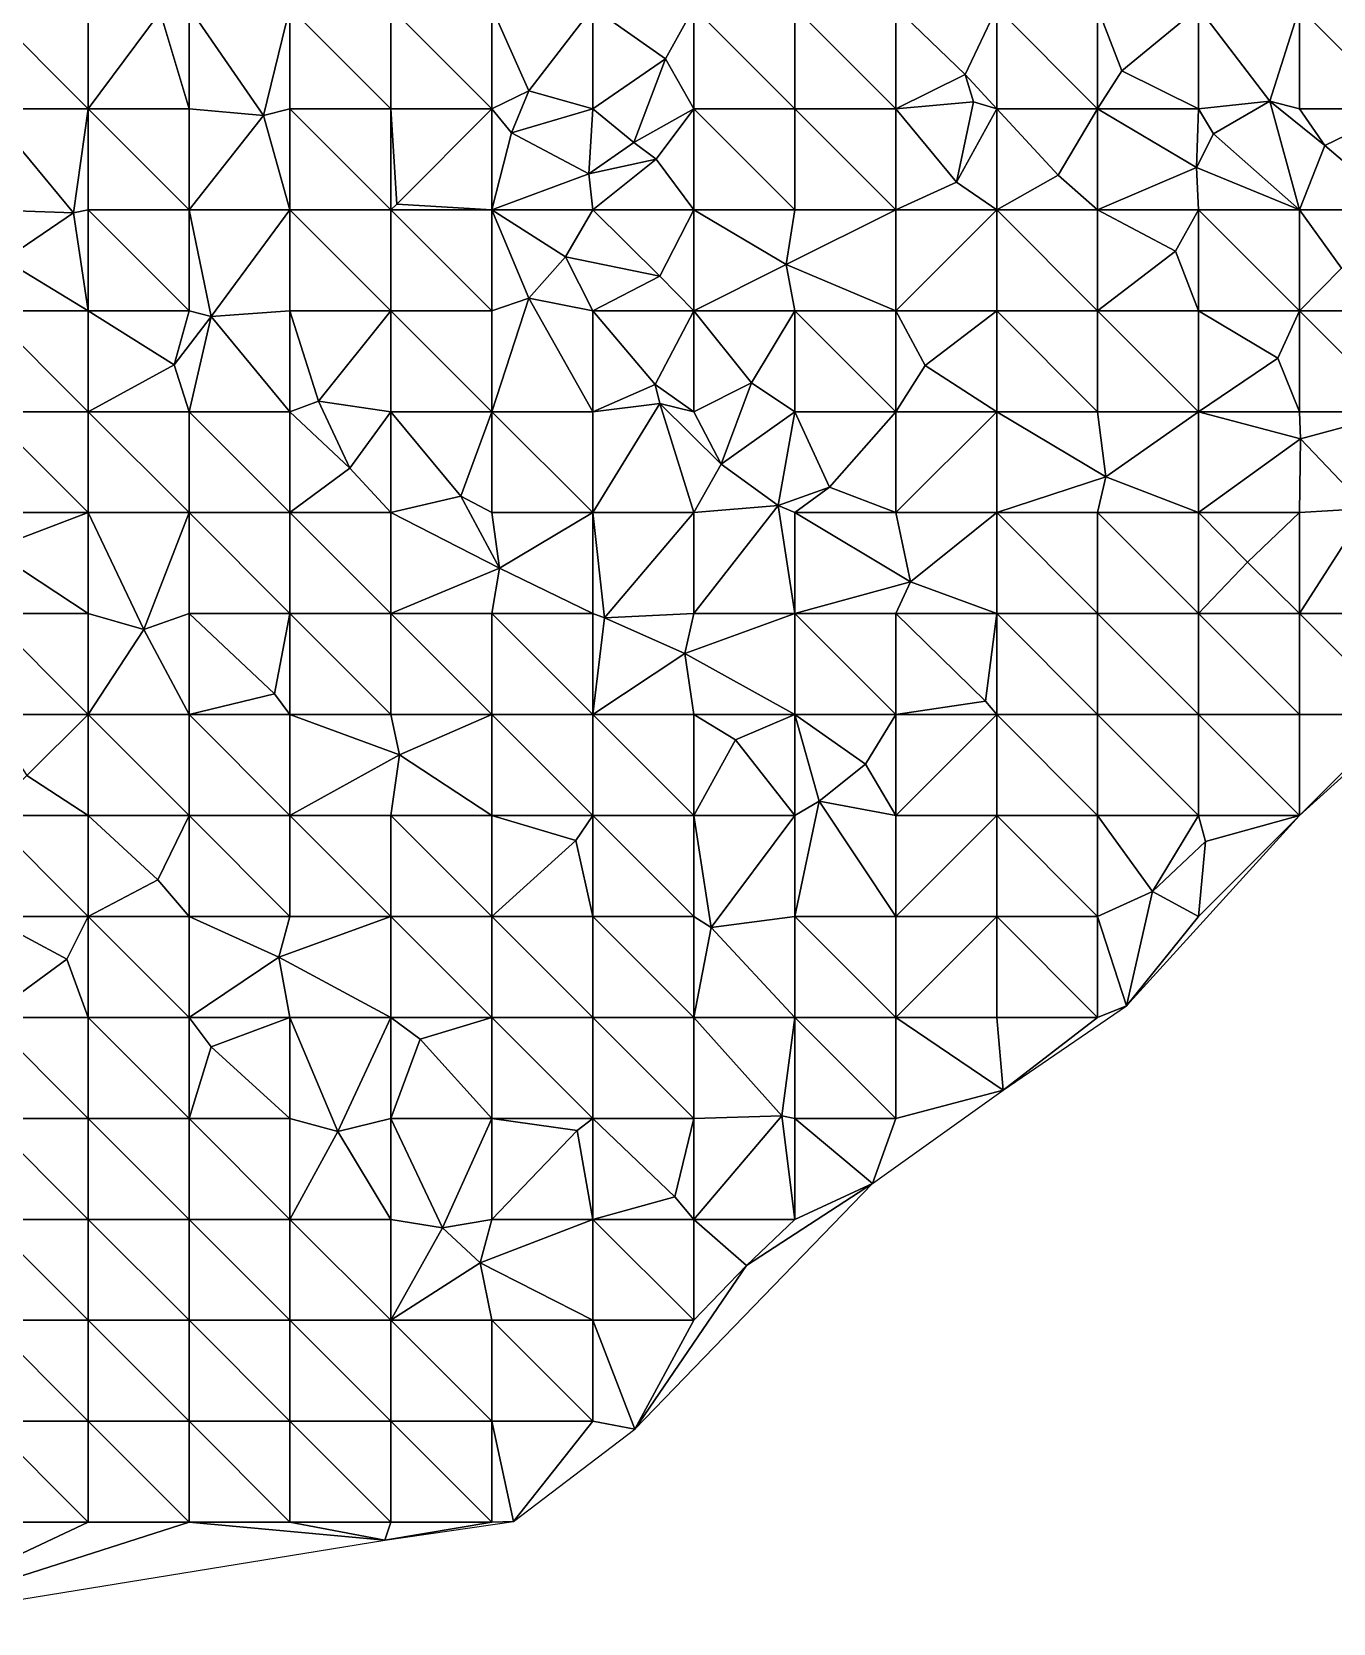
# Model space of a CAD drawing. Header units: metres. Extents: x 437165 to 437677, y 9614568 to 9615020.
# Drawn here: x 437339.7 to 437468.6, y 9614568 to 9614725.6 of the extents above; entities that cross this region are included whole.
import ezdxf

# ---------------------------------------------------------------- set-up
doc = ezdxf.new("R2010")
doc.units = ezdxf.units.M
doc.layers.add('Superfície', color=151, linetype='Continuous')

msp = doc.modelspace()

# ---------------------------------------------------------------- linework, layer by layer
at = {"layer": 'Superfície', "color": 70, "linetype": 'Continuous', "lineweight": -3}
for points in [[(437335.315, 9614718.014, 120.013), (437345.315, 9614718.014, 120.829), (437335.315, 9614728.014, 119.509)], [(437345.315, 9614718.014, 120.829), (437345.315, 9614728.014, 120.276), (437335.315, 9614728.014, 119.509)], [(437345.315, 9614718.014, 120.829), (437352.444, 9614727.604, 120.882), (437345.315, 9614728.014, 120.276)], [(437345.315, 9614718.014, 120.829), (437355.315, 9614718.014, 121.668), (437352.444, 9614727.604, 120.882)], [(437355.315, 9614718.014, 121.668), (437362.688, 9614717.368, 122.335), (437355.315, 9614728.014, 121.166)], [(437405.315, 9614718.014, 129.842), (437405.315, 9614728.014, 129.157), (437402.517, 9614722.98, 129.3)], [(437405.315, 9614718.014, 129.842), (437415.315, 9614718.014, 130.48), (437405.315, 9614728.014, 129.157)], [(437415.315, 9614718.014, 130.48), (437415.315, 9614728.014, 130.022), (437405.315, 9614728.014, 129.157)], [(437415.315, 9614718.014, 130.48), (437425.315, 9614718.014, 131.095), (437415.315, 9614728.014, 130.022)], [(437425.315, 9614718.014, 131.095), (437425.315, 9614728.014, 130.634), (437415.315, 9614728.014, 130.022)], [(437425.315, 9614718.014, 131.095), (437432.192, 9614721.4, 131.332), (437425.315, 9614728.014, 130.634)], [(437435.315, 9614728.014, 131.642), (437425.315, 9614728.014, 130.634), (437432.192, 9614721.4, 131.332)], [(437425.315, 9614718.014, 131.095), (437433.033, 9614718.718, 131.59), (437432.192, 9614721.4, 131.332)], [(437335.315, 9614708.014, 120.681), (437343.877, 9614707.714, 121.27), (437335.315, 9614718.014, 120.013)], [(437335.315, 9614718.014, 120.013), (437343.877, 9614707.714, 121.27), (437345.315, 9614718.014, 120.829)], [(437345.315, 9614708.014, 121.375), (437345.315, 9614718.014, 120.829), (437343.877, 9614707.714, 121.27)], [(437345.315, 9614708.014, 121.375), (437355.315, 9614708.014, 122.224), (437345.315, 9614718.014, 120.829)], [(437355.315, 9614708.014, 122.224), (437355.315, 9614718.014, 121.668), (437345.315, 9614718.014, 120.829)], [(437355.315, 9614708.014, 122.224), (437362.688, 9614717.368, 122.335), (437355.315, 9614718.014, 121.668)], [(437365.315, 9614708.014, 123.116), (437375.315, 9614708.014, 124.044), (437365.315, 9614718.014, 122.601)], [(437375.315, 9614708.014, 124.044), (437375.888, 9614708.561, 124.063), (437375.315, 9614718.014, 123.796)], [(437385.315, 9614708.014, 125.392), (437387.242, 9614715.641, 125.404), (437385.315, 9614718.014, 125.231)], [(437405.315, 9614708.014, 130.291), (437405.315, 9614718.014, 129.842), (437401.594, 9614713.044, 129.867)], [(437405.315, 9614708.014, 130.291), (437415.315, 9614708.014, 130.98), (437405.315, 9614718.014, 129.842)], [(437415.315, 9614708.014, 130.98), (437415.315, 9614718.014, 130.48), (437405.315, 9614718.014, 129.842)], [(437415.315, 9614708.014, 130.98), (437425.315, 9614708.014, 131.563), (437415.315, 9614718.014, 130.48)], [(437425.315, 9614708.014, 131.563), (437425.315, 9614718.014, 131.095), (437415.315, 9614718.014, 130.48)], [(437425.315, 9614718.014, 131.095), (437431.331, 9614710.754, 131.743), (437433.033, 9614718.718, 131.59)], [(437425.315, 9614708.014, 131.563), (437431.331, 9614710.754, 131.743), (437425.315, 9614718.014, 131.095)], [(437465.315, 9614708.014, 140.111), (437467.806, 9614714.368, 139.666), (437462.364, 9614718.786, 139.793)], [(437465.315, 9614718.014, 139.477), (437467.806, 9614714.368, 139.666), (437475.315, 9614718.014, 139.335)], [(437355.315, 9614708.014, 122.224), (437365.315, 9614708.014, 123.116), (437362.688, 9614717.368, 122.335)], [(437335.315, 9614708.014, 120.681), (437337.055, 9614703.046, 121.132), (437343.877, 9614707.714, 121.27)], [(437345.315, 9614698.014, 122.033), (437345.315, 9614708.014, 121.375), (437343.877, 9614707.714, 121.27)], [(437345.315, 9614698.014, 122.033), (437355.315, 9614698.014, 122.788), (437345.315, 9614708.014, 121.375)], [(437355.315, 9614698.014, 122.788), (437355.315, 9614708.014, 122.224), (437345.315, 9614708.014, 121.375)], [(437355.315, 9614698.014, 122.788), (437357.516, 9614697.455, 122.991), (437355.315, 9614708.014, 122.224)], [(437355.315, 9614708.014, 122.224), (437357.516, 9614697.455, 122.991), (437365.315, 9614708.014, 123.116)], [(437375.315, 9614698.014, 124.673), (437385.315, 9614698.014, 125.569), (437375.315, 9614708.014, 124.044)], [(437385.315, 9614698.014, 125.569), (437388.985, 9614699.246, 125.831), (437385.315, 9614708.014, 125.392)], [(437405.315, 9614698.014, 130.186), (437405.315, 9614708.014, 130.291), (437401.94, 9614701.425, 130.139)], [(437405.315, 9614698.014, 130.186), (437414.459, 9614702.606, 131.215), (437405.315, 9614708.014, 130.291)], [(437405.315, 9614708.014, 130.291), (437414.459, 9614702.606, 131.215), (437415.315, 9614708.014, 130.98)], [(437425.315, 9614698.014, 132.141), (437425.315, 9614708.014, 131.563), (437414.459, 9614702.606, 131.215)], [(437415.315, 9614708.014, 130.98), (437414.459, 9614702.606, 131.215), (437425.315, 9614708.014, 131.563)], [(437345.315, 9614698.014, 122.033), (437343.877, 9614707.714, 121.27), (437337.055, 9614703.046, 121.132)], [(437335.315, 9614698.014, 121.295), (437345.315, 9614698.014, 122.033), (437337.055, 9614703.046, 121.132)], [(437415.315, 9614698.014, 131.445), (437425.315, 9614698.014, 132.141), (437414.459, 9614702.606, 131.215)], [(437385.315, 9614688.014, 126.169), (437388.985, 9614699.246, 125.831), (437385.315, 9614698.014, 125.569)], [(437335.315, 9614688.014, 121.833), (437345.315, 9614688.014, 122.589), (437335.315, 9614698.014, 121.295)], [(437345.315, 9614688.014, 122.589), (437345.315, 9614698.014, 122.033), (437335.315, 9614698.014, 121.295)], [(437345.315, 9614688.014, 122.589), (437353.838, 9614692.654, 123.027), (437345.315, 9614698.014, 122.033)], [(437345.315, 9614698.014, 122.033), (437353.838, 9614692.654, 123.027), (437355.315, 9614698.014, 122.788)], [(437355.315, 9614698.014, 122.788), (437353.838, 9614692.654, 123.027), (437357.516, 9614697.455, 122.991)], [(437355.315, 9614688.014, 123.428), (437357.516, 9614697.455, 122.991), (437353.838, 9614692.654, 123.027)], [(437375.315, 9614688.014, 125.252), (437375.315, 9614698.014, 124.673), (437368.124, 9614689.051, 124.609)], [(437375.315, 9614688.014, 125.252), (437385.315, 9614688.014, 126.169), (437375.315, 9614698.014, 124.673)], [(437385.315, 9614688.014, 126.169), (437385.315, 9614698.014, 125.569), (437375.315, 9614698.014, 124.673)], [(437395.315, 9614688.014, 127.211), (437401.503, 9614690.716, 127.862), (437395.315, 9614698.014, 127.287)], [(437415.315, 9614688.014, 131.839), (437415.315, 9614698.014, 131.445), (437411.02, 9614690.859, 131.364)], [(437415.315, 9614688.014, 131.839), (437425.315, 9614688.014, 132.822), (437415.315, 9614698.014, 131.445)], [(437425.315, 9614688.014, 132.822), (437425.315, 9614698.014, 132.141), (437415.315, 9614698.014, 131.445)], [(437425.315, 9614688.014, 132.822), (437428.242, 9614692.59, 132.652), (437425.315, 9614698.014, 132.141)], [(437345.315, 9614688.014, 122.589), (437355.315, 9614688.014, 123.428), (437353.838, 9614692.654, 123.027)], [(437395.315, 9614688.014, 127.211), (437401.942, 9614688.816, 127.885), (437401.503, 9614690.716, 127.862)], [(437365.315, 9614688.014, 124.36), (437371.258, 9614682.433, 125.125), (437368.124, 9614689.051, 124.609)], [(437375.315, 9614688.014, 125.252), (437368.124, 9614689.051, 124.609), (437371.258, 9614682.433, 125.125)], [(437335.315, 9614678.014, 122.334), (437345.315, 9614678.014, 123.125), (437335.315, 9614688.014, 121.833)], [(437345.315, 9614678.014, 123.125), (437345.315, 9614688.014, 122.589), (437335.315, 9614688.014, 121.833)], [(437345.315, 9614678.014, 123.125), (437355.315, 9614678.014, 123.972), (437345.315, 9614688.014, 122.589)], [(437355.315, 9614678.014, 123.972), (437355.315, 9614688.014, 123.428), (437345.315, 9614688.014, 122.589)], [(437355.315, 9614678.014, 123.972), (437365.315, 9614678.014, 124.842), (437355.315, 9614688.014, 123.428)], [(437365.315, 9614678.014, 124.842), (437365.315, 9614688.014, 124.36), (437355.315, 9614688.014, 123.428)], [(437365.315, 9614678.014, 124.842), (437371.258, 9614682.433, 125.125), (437365.315, 9614688.014, 124.36)], [(437375.315, 9614678.014, 125.717), (437375.315, 9614688.014, 125.252), (437371.258, 9614682.433, 125.125)], [(437375.315, 9614678.014, 125.717), (437382.231, 9614679.655, 126.318), (437375.315, 9614688.014, 125.252)], [(437375.315, 9614688.014, 125.252), (437382.231, 9614679.655, 126.318), (437385.315, 9614688.014, 126.169)], [(437385.315, 9614678.014, 126.636), (437385.315, 9614688.014, 126.169), (437382.231, 9614679.655, 126.318)], [(437385.315, 9614678.014, 126.636), (437395.315, 9614678.014, 127.492), (437385.315, 9614688.014, 126.169)], [(437395.315, 9614678.014, 127.492), (437395.315, 9614688.014, 127.211), (437385.315, 9614688.014, 126.169)], [(437395.315, 9614678.014, 127.492), (437401.942, 9614688.816, 127.885), (437395.315, 9614688.014, 127.211)], [(437365.315, 9614678.014, 124.842), (437375.315, 9614678.014, 125.717), (437371.258, 9614682.433, 125.125)], [(437375.315, 9614678.014, 125.717), (437386.06, 9614672.516, 126.858), (437382.231, 9614679.655, 126.318)], [(437385.315, 9614678.014, 126.636), (437382.231, 9614679.655, 126.318), (437386.06, 9614672.516, 126.858)], [(437335.315, 9614678.014, 122.334), (437335.676, 9614674.366, 122.533), (437345.315, 9614678.014, 123.125)], [(437345.315, 9614668.014, 123.623), (437345.315, 9614678.014, 123.125), (437335.676, 9614674.366, 122.533)], [(437345.315, 9614668.014, 123.623), (437350.856, 9614666.453, 124.205), (437345.315, 9614678.014, 123.125)], [(437345.315, 9614678.014, 123.125), (437350.856, 9614666.453, 124.205), (437355.315, 9614678.014, 123.972)], [(437355.315, 9614668.014, 124.499), (437355.315, 9614678.014, 123.972), (437350.856, 9614666.453, 124.205)], [(437355.315, 9614668.014, 124.499), (437365.315, 9614668.014, 125.348), (437355.315, 9614678.014, 123.972)], [(437365.315, 9614668.014, 125.348), (437365.315, 9614678.014, 124.842), (437355.315, 9614678.014, 123.972)], [(437365.315, 9614668.014, 125.348), (437375.315, 9614668.014, 126.198), (437365.315, 9614678.014, 124.842)], [(437375.315, 9614668.014, 126.198), (437375.315, 9614678.014, 125.717), (437365.315, 9614678.014, 124.842)], [(437375.315, 9614668.014, 126.198), (437386.06, 9614672.516, 126.858), (437375.315, 9614678.014, 125.717)], [(437385.315, 9614678.014, 126.636), (437386.06, 9614672.516, 126.858), (437395.315, 9614678.014, 127.492)], [(437395.315, 9614668.014, 127.385), (437395.315, 9614678.014, 127.492), (437386.06, 9614672.516, 126.858)], [(437395.315, 9614668.014, 127.385), (437396.475, 9614667.601, 127.439), (437395.315, 9614678.014, 127.492)], [(437335.315, 9614668.014, 122.708), (437345.315, 9614668.014, 123.623), (437335.676, 9614674.366, 122.533)], [(437375.315, 9614668.014, 126.198), (437385.315, 9614668.014, 126.947), (437386.06, 9614672.516, 126.858)], [(437385.315, 9614668.014, 126.947), (437395.315, 9614668.014, 127.385), (437386.06, 9614672.516, 126.858)], [(437335.315, 9614658.014, 122.989), (437345.315, 9614658.014, 123.901), (437335.315, 9614668.014, 122.708)], [(437345.315, 9614658.014, 123.901), (437345.315, 9614668.014, 123.623), (437335.315, 9614668.014, 122.708)], [(437345.315, 9614658.014, 123.901), (437350.856, 9614666.453, 124.205), (437345.315, 9614668.014, 123.623)], [(437355.315, 9614658.014, 124.872), (437355.315, 9614668.014, 124.499), (437350.856, 9614666.453, 124.205)], [(437355.315, 9614658.014, 124.872), (437363.795, 9614660.068, 125.62), (437355.315, 9614668.014, 124.499)], [(437355.315, 9614668.014, 124.499), (437363.795, 9614660.068, 125.62), (437365.315, 9614668.014, 125.348)], [(437365.315, 9614658.014, 125.831), (437365.315, 9614668.014, 125.348), (437363.795, 9614660.068, 125.62)], [(437365.315, 9614658.014, 125.831), (437375.315, 9614658.014, 126.699), (437365.315, 9614668.014, 125.348)], [(437375.315, 9614658.014, 126.699), (437375.315, 9614668.014, 126.198), (437365.315, 9614668.014, 125.348)], [(437375.315, 9614658.014, 126.699), (437385.315, 9614658.014, 127.442), (437375.315, 9614668.014, 126.198)], [(437385.315, 9614658.014, 127.442), (437385.315, 9614668.014, 126.947), (437375.315, 9614668.014, 126.198)], [(437385.315, 9614658.014, 127.442), (437395.315, 9614658.014, 128.145), (437385.315, 9614668.014, 126.947)], [(437395.315, 9614658.014, 128.145), (437395.315, 9614668.014, 127.385), (437385.315, 9614668.014, 126.947)], [(437395.315, 9614658.014, 128.145), (437396.475, 9614667.601, 127.439), (437395.315, 9614668.014, 127.385)], [(437395.315, 9614658.014, 128.145), (437404.413, 9614664.058, 128.168), (437396.475, 9614667.601, 127.439)], [(437345.315, 9614658.014, 123.901), (437355.315, 9614658.014, 124.872), (437350.856, 9614666.453, 124.205)], [(437355.315, 9614658.014, 124.872), (437365.315, 9614658.014, 125.831), (437363.795, 9614660.068, 125.62)], [(437335.315, 9614658.014, 122.989), (437339.267, 9614651.99, 123.471), (437345.315, 9614658.014, 123.901)], [(437345.315, 9614648.014, 124.195), (437345.315, 9614658.014, 123.901), (437339.267, 9614651.99, 123.471)], [(437345.315, 9614648.014, 124.195), (437355.315, 9614648.014, 125.19), (437345.315, 9614658.014, 123.901)], [(437355.315, 9614648.014, 125.19), (437355.315, 9614658.014, 124.872), (437345.315, 9614658.014, 123.901)], [(437355.315, 9614648.014, 125.19), (437365.315, 9614648.014, 126.204), (437355.315, 9614658.014, 124.872)], [(437365.315, 9614648.014, 126.204), (437365.315, 9614658.014, 125.831), (437355.315, 9614658.014, 124.872)], [(437365.315, 9614648.014, 126.204), (437376.173, 9614654.014, 126.98), (437365.315, 9614658.014, 125.831)], [(437365.315, 9614658.014, 125.831), (437376.173, 9614654.014, 126.98), (437375.315, 9614658.014, 126.699)], [(437375.315, 9614658.014, 126.699), (437376.173, 9614654.014, 126.98), (437385.315, 9614658.014, 127.442)], [(437385.315, 9614648.014, 128.103), (437385.315, 9614658.014, 127.442), (437376.173, 9614654.014, 126.98)], [(437385.315, 9614648.014, 128.103), (437395.315, 9614648.014, 128.972), (437385.315, 9614658.014, 127.442)], [(437395.315, 9614648.014, 128.972), (437395.315, 9614658.014, 128.145), (437385.315, 9614658.014, 127.442)], [(437375.315, 9614648.014, 127.21), (437385.315, 9614648.014, 128.103), (437376.173, 9614654.014, 126.98)], [(437335.315, 9614648.014, 123.214), (437345.315, 9614648.014, 124.195), (437339.267, 9614651.99, 123.471)], [(437335.315, 9614638.014, 123.495), (437345.315, 9614638.014, 124.505), (437335.315, 9614648.014, 123.214)], [(437345.315, 9614638.014, 124.505), (437345.315, 9614648.014, 124.195), (437335.315, 9614648.014, 123.214)], [(437345.315, 9614638.014, 124.505), (437352.213, 9614641.638, 125.074), (437345.315, 9614648.014, 124.195)], [(437345.315, 9614648.014, 124.195), (437352.213, 9614641.638, 125.074), (437355.315, 9614648.014, 125.19)], [(437385.315, 9614648.014, 128.103), (437393.622, 9614645.534, 128.929), (437395.315, 9614648.014, 128.972)], [(437335.315, 9614638.014, 123.495), (437343.224, 9614633.773, 124.431), (437345.315, 9614638.014, 124.505)], [(437345.315, 9614628.014, 124.725), (437345.315, 9614638.014, 124.505), (437343.224, 9614633.773, 124.431)], [(437395.315, 9614608.014, 136.56), (437395.315, 9614618.014, 136.128), (437393.748, 9614616.826, 136.263)], [(437405.315, 9614608.014, 138.738), (437405.315, 9614618.014, 137.667), (437403.451, 9614610.249, 138.542)]]:
    msp.add_3dface(points, dxfattribs=at)
at = {"layer": 'Superfície', "color": 90, "linetype": 'Continuous', "lineweight": -3}
for points in [[(437355.315, 9614718.014, 121.668), (437355.315, 9614728.014, 121.166), (437352.444, 9614727.604, 120.882)], [(437355.315, 9614728.014, 121.166), (437362.688, 9614717.368, 122.335), (437365.315, 9614728.014, 122.254)], [(437365.315, 9614718.014, 122.601), (437365.315, 9614728.014, 122.254), (437362.688, 9614717.368, 122.335)], [(437365.315, 9614718.014, 122.601), (437375.315, 9614718.014, 123.796), (437365.315, 9614728.014, 122.254)], [(437375.315, 9614718.014, 123.796), (437375.315, 9614728.014, 123.413), (437365.315, 9614728.014, 122.254)], [(437375.315, 9614718.014, 123.796), (437385.315, 9614718.014, 125.231), (437375.315, 9614728.014, 123.413)], [(437385.315, 9614718.014, 125.231), (437385.315, 9614728.014, 124.862), (437375.315, 9614728.014, 123.413)], [(437435.315, 9614718.014, 132.102), (437435.315, 9614728.014, 131.642), (437432.192, 9614721.4, 131.332)], [(437445.315, 9614718.014, 134.291), (437447.697, 9614721.778, 134.518), (437445.315, 9614728.014, 133.739)], [(437445.315, 9614728.014, 133.739), (437447.697, 9614721.778, 134.518), (437455.315, 9614728.014, 134.947)], [(437385.315, 9614718.014, 125.231), (437387.242, 9614715.641, 125.404), (437388.984, 9614719.788, 126.02)], [(437365.315, 9614708.014, 123.116), (437365.315, 9614718.014, 122.601), (437362.688, 9614717.368, 122.335)], [(437375.315, 9614708.014, 124.044), (437375.315, 9614718.014, 123.796), (437365.315, 9614718.014, 122.601)], [(437375.315, 9614718.014, 123.796), (437375.888, 9614708.561, 124.063), (437385.315, 9614718.014, 125.231)], [(437385.315, 9614708.014, 125.392), (437385.315, 9614718.014, 125.231), (437375.888, 9614708.561, 124.063)], [(437435.315, 9614708.014, 132.751), (437441.403, 9614711.451, 133.625), (437435.315, 9614718.014, 132.102)], [(437475.315, 9614708.014, 141.243), (437475.315, 9614718.014, 139.335), (437467.806, 9614714.368, 139.666)], [(437465.315, 9614708.014, 140.111), (437456.802, 9614715.545, 138.368), (437455.108, 9614712.217, 138.433)], [(437465.315, 9614708.014, 140.111), (437475.315, 9614708.014, 141.243), (437467.806, 9614714.368, 139.666)], [(437395.315, 9614708.014, 128.343), (437401.594, 9614713.044, 129.867), (437394.931, 9614711.581, 128.877)], [(437395.315, 9614708.014, 128.343), (437405.315, 9614708.014, 130.291), (437401.594, 9614713.044, 129.867)], [(437365.315, 9614698.014, 123.731), (437365.315, 9614708.014, 123.116), (437357.516, 9614697.455, 122.991)], [(437365.315, 9614698.014, 123.731), (437375.315, 9614698.014, 124.673), (437365.315, 9614708.014, 123.116)], [(437375.315, 9614698.014, 124.673), (437375.315, 9614708.014, 124.044), (437365.315, 9614708.014, 123.116)], [(437375.315, 9614708.014, 124.044), (437385.315, 9614708.014, 125.392), (437375.888, 9614708.561, 124.063)], [(437385.315, 9614698.014, 125.569), (437385.315, 9614708.014, 125.392), (437375.315, 9614708.014, 124.044)], [(437385.315, 9614708.014, 125.392), (437388.985, 9614699.246, 125.831), (437392.612, 9614703.338, 126.596)], [(437395.315, 9614708.014, 128.343), (437401.94, 9614701.425, 130.139), (437405.315, 9614708.014, 130.291)], [(437425.315, 9614698.014, 132.141), (437435.315, 9614708.014, 132.751), (437425.315, 9614708.014, 131.563)], [(437435.315, 9614698.014, 133.653), (437435.315, 9614708.014, 132.751), (437425.315, 9614698.014, 132.141)], [(437405.315, 9614698.014, 130.186), (437415.315, 9614698.014, 131.445), (437414.459, 9614702.606, 131.215)], [(437385.315, 9614688.014, 126.169), (437395.315, 9614688.014, 127.211), (437388.985, 9614699.246, 125.831)], [(437355.315, 9614688.014, 123.428), (437365.315, 9614688.014, 124.36), (437357.516, 9614697.455, 122.991)], [(437365.315, 9614688.014, 124.36), (437365.315, 9614698.014, 123.731), (437357.516, 9614697.455, 122.991)], [(437365.315, 9614688.014, 124.36), (437368.124, 9614689.051, 124.609), (437365.315, 9614698.014, 123.731)], [(437365.315, 9614698.014, 123.731), (437368.124, 9614689.051, 124.609), (437375.315, 9614698.014, 124.673)], [(437405.315, 9614698.014, 130.186), (437411.02, 9614690.859, 131.364), (437415.315, 9614698.014, 131.445)], [(437435.315, 9614698.014, 133.653), (437425.315, 9614698.014, 132.141), (437428.242, 9614692.59, 132.652)], [(437395.315, 9614678.014, 127.492), (437405.315, 9614678.014, 128.846), (437401.942, 9614688.816, 127.885)], [(437405.315, 9614678.014, 128.846), (437408.019, 9614682.804, 129.144), (437401.942, 9614688.816, 127.885)], [(437415.315, 9614688.014, 131.839), (437418.749, 9614680.551, 132.832), (437425.315, 9614688.014, 132.822)], [(437425.315, 9614678.014, 133.761), (437425.315, 9614688.014, 132.822), (437418.749, 9614680.551, 132.832)], [(437425.315, 9614678.014, 133.761), (437435.315, 9614688.014, 134.56), (437425.315, 9614688.014, 132.822)], [(437435.315, 9614678.014, 135.53), (437435.315, 9614688.014, 134.56), (437425.315, 9614678.014, 133.761)], [(437395.315, 9614678.014, 127.492), (437396.475, 9614667.601, 127.439), (437405.315, 9614678.014, 128.846)], [(437405.315, 9614668.014, 128.686), (437405.315, 9614678.014, 128.846), (437396.475, 9614667.601, 127.439)], [(437435.315, 9614678.014, 135.53), (437425.315, 9614678.014, 133.761), (437426.785, 9614671.173, 134.407)], [(437405.315, 9614668.014, 128.686), (437396.475, 9614667.601, 127.439), (437404.413, 9614664.058, 128.168)], [(437395.315, 9614658.014, 128.145), (437405.315, 9614658.014, 129.232), (437404.413, 9614664.058, 128.168)], [(437395.315, 9614648.014, 128.972), (437405.315, 9614648.014, 130.717), (437395.315, 9614658.014, 128.145)], [(437405.315, 9614648.014, 130.717), (437405.315, 9614658.014, 129.232), (437395.315, 9614658.014, 128.145)], [(437415.315, 9614648.014, 132.605), (437417.731, 9614649.444, 132.831), (437415.315, 9614658.014, 131.698)], [(437365.315, 9614648.014, 126.204), (437375.315, 9614648.014, 127.21), (437376.173, 9614654.014, 126.98)], [(437355.315, 9614638.014, 125.565), (437355.315, 9614648.014, 125.19), (437352.213, 9614641.638, 125.074)], [(437355.315, 9614638.014, 125.565), (437365.315, 9614638.014, 126.672), (437355.315, 9614648.014, 125.19)], [(437365.315, 9614638.014, 126.672), (437365.315, 9614648.014, 126.204), (437355.315, 9614648.014, 125.19)], [(437365.315, 9614638.014, 126.672), (437375.315, 9614638.014, 127.831), (437365.315, 9614648.014, 126.204)], [(437375.315, 9614638.014, 127.831), (437375.315, 9614648.014, 127.21), (437365.315, 9614648.014, 126.204)], [(437375.315, 9614638.014, 127.831), (437385.315, 9614638.014, 129.054), (437375.315, 9614648.014, 127.21)], [(437385.315, 9614638.014, 129.054), (437385.315, 9614648.014, 128.103), (437375.315, 9614648.014, 127.21)], [(437385.315, 9614638.014, 129.054), (437393.622, 9614645.534, 128.929), (437385.315, 9614648.014, 128.103)], [(437455.315, 9614638.014, 146.227), (437448.184, 9614629.162, 144.612), (437465.315, 9614648.014, 148.438)], [(437455.315, 9614638.014, 146.227), (437465.315, 9614648.014, 148.438), (437456, 9614645.451, 146.474)], [(437455.315, 9614638.014, 146.227), (437456, 9614645.451, 146.474), (437450.762, 9614640.484, 145.431)], [(437345.315, 9614638.014, 124.505), (437355.315, 9614638.014, 125.565), (437352.213, 9614641.638, 125.074)], [(437455.315, 9614638.014, 146.227), (437450.762, 9614640.484, 145.431), (437448.184, 9614629.162, 144.612)], [(437335.315, 9614628.014, 123.544), (437343.224, 9614633.773, 124.431), (437335.315, 9614638.014, 123.495)], [(437345.315, 9614628.014, 124.725), (437355.315, 9614628.014, 125.923), (437345.315, 9614638.014, 124.505)], [(437355.315, 9614628.014, 125.923), (437355.315, 9614638.014, 125.565), (437345.315, 9614638.014, 124.505)], [(437355.315, 9614628.014, 125.923), (437364.2, 9614633.986, 126.732), (437355.315, 9614638.014, 125.565)], [(437355.315, 9614638.014, 125.565), (437364.2, 9614633.986, 126.732), (437365.315, 9614638.014, 126.672)], [(437365.315, 9614638.014, 126.672), (437364.2, 9614633.986, 126.732), (437375.315, 9614638.014, 127.831)], [(437375.315, 9614628.014, 128.607), (437375.315, 9614638.014, 127.831), (437364.2, 9614633.986, 126.732)], [(437385.315, 9614628.014, 130.753), (437385.315, 9614638.014, 129.054), (437375.315, 9614638.014, 127.831)], [(437355.315, 9614628.014, 125.923), (437365.315, 9614628.014, 127.225), (437364.2, 9614633.986, 126.732)], [(437365.315, 9614628.014, 127.225), (437375.315, 9614628.014, 128.607), (437364.2, 9614633.986, 126.732)], [(437335.315, 9614628.014, 123.544), (437345.315, 9614628.014, 124.725), (437343.224, 9614633.773, 124.431)], [(437335.315, 9614618.014, 123.538), (437345.315, 9614618.014, 124.785), (437335.315, 9614628.014, 123.544)], [(437345.315, 9614618.014, 124.785), (437345.315, 9614628.014, 124.725), (437335.315, 9614628.014, 123.544)], [(437345.315, 9614618.014, 124.785), (437355.315, 9614618.014, 126.143), (437345.315, 9614628.014, 124.725)], [(437355.315, 9614618.014, 126.143), (437355.315, 9614628.014, 125.923), (437345.315, 9614628.014, 124.725)], [(437355.315, 9614618.014, 126.143), (437357.52, 9614625.104, 126.259), (437355.315, 9614628.014, 125.923)], [(437355.315, 9614628.014, 125.923), (437357.52, 9614625.104, 126.259), (437365.315, 9614628.014, 127.225)], [(437365.315, 9614618.014, 127.716), (437365.315, 9614628.014, 127.225), (437357.52, 9614625.104, 126.259)], [(437365.315, 9614618.014, 127.716), (437370.062, 9614616.712, 128.581), (437365.315, 9614628.014, 127.225)], [(437365.315, 9614628.014, 127.225), (437370.062, 9614616.712, 128.581), (437375.315, 9614628.014, 128.607)], [(437375.315, 9614618.014, 129.428), (437375.315, 9614628.014, 128.607), (437370.062, 9614616.712, 128.581)], [(437375.315, 9614618.014, 129.428), (437378.216, 9614625.87, 129.154), (437375.315, 9614628.014, 128.607)], [(437355.315, 9614618.014, 126.143), (437365.315, 9614618.014, 127.716), (437357.52, 9614625.104, 126.259)], [(437405.315, 9614608.014, 138.738), (437415.315, 9614608.014, 140.346), (437414.045, 9614618.265, 139.475)], [(437415.315, 9614608.014, 140.346), (437415.315, 9614618.014, 139.659), (437414.045, 9614618.265, 139.475)], [(437335.315, 9614608.014, 123.51), (437345.315, 9614608.014, 124.807), (437335.315, 9614618.014, 123.538)], [(437345.315, 9614608.014, 124.807), (437345.315, 9614618.014, 124.785), (437335.315, 9614618.014, 123.538)], [(437345.315, 9614608.014, 124.807), (437355.315, 9614608.014, 126.24), (437345.315, 9614618.014, 124.785)], [(437355.315, 9614608.014, 126.24), (437355.315, 9614618.014, 126.143), (437345.315, 9614618.014, 124.785)], [(437355.315, 9614608.014, 126.24), (437365.315, 9614608.014, 127.858), (437355.315, 9614618.014, 126.143)], [(437365.315, 9614608.014, 127.858), (437365.315, 9614618.014, 127.716), (437355.315, 9614618.014, 126.143)], [(437365.315, 9614608.014, 127.858), (437370.062, 9614616.712, 128.581), (437365.315, 9614618.014, 127.716)], [(437365.315, 9614608.014, 127.858), (437375.315, 9614608.014, 129.902), (437370.062, 9614616.712, 128.581)], [(437375.315, 9614608.014, 129.902), (437375.315, 9614618.014, 129.428), (437370.062, 9614616.712, 128.581)], [(437399.461, 9614587.225, 135.974), (437423.019, 9614611.551, 141.877), (437410.522, 9614603.437, 139.497)], [(437335.315, 9614598.014, 123.428), (437345.315, 9614598.014, 124.77), (437335.315, 9614608.014, 123.51)], [(437345.315, 9614598.014, 124.77), (437345.315, 9614608.014, 124.807), (437335.315, 9614608.014, 123.51)], [(437345.315, 9614598.014, 124.77), (437355.315, 9614598.014, 126.231), (437345.315, 9614608.014, 124.807)], [(437355.315, 9614598.014, 126.231), (437355.315, 9614608.014, 126.24), (437345.315, 9614608.014, 124.807)], [(437355.315, 9614598.014, 126.231), (437365.315, 9614598.014, 127.905), (437355.315, 9614608.014, 126.24)], [(437365.315, 9614598.014, 127.905), (437365.315, 9614608.014, 127.858), (437355.315, 9614608.014, 126.24)], [(437375.315, 9614598.014, 130.084), (437375.315, 9614608.014, 129.902), (437365.315, 9614608.014, 127.858)], [(437395.315, 9614598.014, 135.957), (437395.315, 9614608.014, 136.56), (437384.164, 9614603.722, 134.141)], [(437405.315, 9614608.014, 138.738), (437410.522, 9614603.437, 139.497), (437415.315, 9614608.014, 140.346)], [(437335.315, 9614588.014, 123.284), (437345.315, 9614588.014, 124.666), (437335.315, 9614598.014, 123.428)], [(437345.315, 9614588.014, 124.666), (437345.315, 9614598.014, 124.77), (437335.315, 9614598.014, 123.428)], [(437345.315, 9614588.014, 124.666), (437355.315, 9614588.014, 126.133), (437345.315, 9614598.014, 124.77)], [(437355.315, 9614588.014, 126.133), (437355.315, 9614598.014, 126.231), (437345.315, 9614598.014, 124.77)], [(437355.315, 9614588.014, 126.133), (437365.315, 9614588.014, 127.756), (437355.315, 9614598.014, 126.231)], [(437365.315, 9614588.014, 127.756), (437365.315, 9614598.014, 127.905), (437355.315, 9614598.014, 126.231)], [(437365.315, 9614588.014, 127.756), (437375.315, 9614588.014, 129.763), (437365.315, 9614598.014, 127.905)], [(437335.315, 9614578.014, 123.092), (437345.315, 9614578.014, 124.555), (437335.315, 9614588.014, 123.284)], [(437345.315, 9614578.014, 124.555), (437345.315, 9614588.014, 124.666), (437335.315, 9614588.014, 123.284)], [(437345.315, 9614578.014, 124.555), (437355.315, 9614578.014, 126.027), (437345.315, 9614588.014, 124.666)], [(437355.315, 9614578.014, 126.027), (437355.315, 9614588.014, 126.133), (437345.315, 9614588.014, 124.666)], [(437355.315, 9614578.014, 126.027), (437365.315, 9614578.014, 127.508), (437355.315, 9614588.014, 126.133)], [(437365.315, 9614578.014, 127.508), (437365.315, 9614588.014, 127.756), (437355.315, 9614588.014, 126.133)], [(437365.315, 9614578.014, 127.508), (437375.315, 9614578.014, 129.124), (437365.315, 9614588.014, 127.756)], [(437335.315, 9614578.014, 123.092), (437324.081, 9614568.014, 121.488), (437345.315, 9614578.014, 124.555)], [(437345.315, 9614578.014, 124.555), (437324.081, 9614568.014, 121.488), (437355.315, 9614578.014, 126.027)], [(437355.315, 9614578.014, 126.027), (437324.081, 9614568.014, 121.488), (437374.697, 9614576.249, 128.839)], [(437355.315, 9614578.014, 126.027), (437374.697, 9614576.249, 128.839), (437365.315, 9614578.014, 127.508)], [(437365.315, 9614578.014, 127.508), (437374.697, 9614576.249, 128.839), (437375.315, 9614578.014, 129.124)]]:
    msp.add_3dface(points, dxfattribs=at)
at = {"layer": 'Superfície', "color": 110, "linetype": 'Continuous', "lineweight": -3}
for points in [[(437385.315, 9614718.014, 125.231), (437388.984, 9614719.788, 126.02), (437385.315, 9614728.014, 124.862)], [(437385.315, 9614728.014, 124.862), (437388.984, 9614719.788, 126.02), (437395.315, 9614728.014, 127.041)], [(437395.315, 9614718.014, 128.469), (437402.517, 9614722.98, 129.3), (437395.315, 9614728.014, 127.041)], [(437395.315, 9614728.014, 127.041), (437402.517, 9614722.98, 129.3), (437405.315, 9614728.014, 129.157)], [(437435.315, 9614718.014, 132.102), (437445.315, 9614718.014, 134.291), (437435.315, 9614728.014, 131.642)], [(437445.315, 9614718.014, 134.291), (437445.315, 9614728.014, 133.739), (437435.315, 9614728.014, 131.642)], [(437465.315, 9614718.014, 139.477), (437475.315, 9614718.014, 139.335), (437465.315, 9614728.014, 136.443)], [(437475.315, 9614718.014, 139.335), (437475.315, 9614728.014, 136.744), (437465.315, 9614728.014, 136.443)], [(437405.315, 9614718.014, 129.842), (437402.517, 9614722.98, 129.3), (437399.371, 9614714.681, 131.13)], [(437435.315, 9614718.014, 132.102), (437432.192, 9614721.4, 131.332), (437433.033, 9614718.718, 131.59)], [(437435.315, 9614718.014, 132.102), (437433.033, 9614718.718, 131.59), (437431.331, 9614710.754, 131.743)], [(437435.315, 9614708.014, 132.751), (437435.315, 9614718.014, 132.102), (437431.331, 9614710.754, 131.743)], [(437435.315, 9614718.014, 132.102), (437441.403, 9614711.451, 133.625), (437445.315, 9614718.014, 134.291)], [(437445.315, 9614708.014, 134.913), (437445.315, 9614718.014, 134.291), (437441.403, 9614711.451, 133.625)], [(437465.315, 9614708.014, 140.111), (437462.364, 9614718.786, 139.793), (437456.802, 9614715.545, 138.368)], [(437465.315, 9614718.014, 139.477), (437462.364, 9614718.786, 139.793), (437467.806, 9614714.368, 139.666)], [(437435.315, 9614708.014, 132.751), (437445.315, 9614708.014, 134.913), (437441.403, 9614711.451, 133.625)], [(437455.315, 9614708.014, 137.986), (437465.315, 9614708.014, 140.111), (437455.108, 9614712.217, 138.433)], [(437435.315, 9614708.014, 132.751), (437431.331, 9614710.754, 131.743), (437425.315, 9614708.014, 131.563)], [(437435.315, 9614698.014, 133.653), (437445.315, 9614698.014, 135.789), (437435.315, 9614708.014, 132.751)], [(437445.315, 9614698.014, 135.789), (437445.315, 9614708.014, 134.913), (437435.315, 9614708.014, 132.751)], [(437445.315, 9614698.014, 135.789), (437453.022, 9614703.924, 136.915), (437445.315, 9614708.014, 134.913)], [(437455.315, 9614698.014, 138.273), (437465.315, 9614698.014, 141.142), (437455.315, 9614708.014, 137.986)], [(437465.315, 9614698.014, 141.142), (437465.315, 9614708.014, 140.111), (437455.315, 9614708.014, 137.986)], [(437465.315, 9614698.014, 141.142), (437469.482, 9614702.222, 141.747), (437465.315, 9614708.014, 140.111)], [(437465.315, 9614708.014, 140.111), (437469.482, 9614702.222, 141.747), (437475.315, 9614708.014, 141.243)], [(437395.315, 9614698.014, 127.287), (437392.612, 9614703.338, 126.596), (437388.985, 9614699.246, 125.831)], [(437445.315, 9614698.014, 135.789), (437455.315, 9614698.014, 138.273), (437453.022, 9614703.924, 136.915)], [(437465.315, 9614698.014, 141.142), (437475.315, 9614698.014, 143.435), (437469.482, 9614702.222, 141.747)], [(437395.315, 9614688.014, 127.211), (437395.315, 9614698.014, 127.287), (437388.985, 9614699.246, 125.831)], [(437435.315, 9614688.014, 134.56), (437435.315, 9614698.014, 133.653), (437428.242, 9614692.59, 132.652)], [(437435.315, 9614688.014, 134.56), (437445.315, 9614688.014, 136.701), (437435.315, 9614698.014, 133.653)], [(437445.315, 9614688.014, 136.701), (437445.315, 9614698.014, 135.789), (437435.315, 9614698.014, 133.653)], [(437455.315, 9614688.014, 139.872), (437455.315, 9614698.014, 138.273), (437445.315, 9614698.014, 135.789)], [(437435.315, 9614688.014, 134.56), (437428.242, 9614692.59, 132.652), (437425.315, 9614688.014, 132.822)], [(437415.315, 9614688.014, 131.839), (437411.02, 9614690.859, 131.364), (437408.019, 9614682.804, 129.144)], [(437435.315, 9614678.014, 135.53), (437446.129, 9614681.578, 137.37), (437435.315, 9614688.014, 134.56)], [(437435.315, 9614688.014, 134.56), (437446.129, 9614681.578, 137.37), (437445.315, 9614688.014, 136.701)], [(437415.315, 9614678.014, 131.657), (437418.749, 9614680.551, 132.832), (437413.672, 9614678.728, 131.22)], [(437415.315, 9614678.014, 131.657), (437425.315, 9614678.014, 133.761), (437418.749, 9614680.551, 132.832)], [(437405.315, 9614668.014, 128.686), (437413.672, 9614678.728, 131.22), (437405.315, 9614678.014, 128.846)], [(437405.315, 9614668.014, 128.686), (437415.315, 9614668.014, 131.465), (437413.672, 9614678.728, 131.22)], [(437415.315, 9614668.014, 131.465), (437415.315, 9614678.014, 131.657), (437413.672, 9614678.728, 131.22)], [(437415.315, 9614668.014, 131.465), (437426.785, 9614671.173, 134.407), (437415.315, 9614678.014, 131.657)], [(437415.315, 9614678.014, 131.657), (437426.785, 9614671.173, 134.407), (437425.315, 9614678.014, 133.761)], [(437435.315, 9614668.014, 136.68), (437435.315, 9614678.014, 135.53), (437426.785, 9614671.173, 134.407)], [(437445.315, 9614668.014, 139.863), (437445.315, 9614678.014, 137.962), (437435.315, 9614678.014, 135.53)], [(437465.315, 9614668.014, 146.893), (437475.315, 9614668.014, 149.797), (437471.969, 9614678.437, 148.33)], [(437415.315, 9614668.014, 131.465), (437425.315, 9614668.014, 134.153), (437426.785, 9614671.173, 134.407)], [(437435.315, 9614668.014, 136.68), (437426.785, 9614671.173, 134.407), (437425.315, 9614668.014, 134.153)], [(437405.315, 9614668.014, 128.686), (437404.413, 9614664.058, 128.168), (437415.315, 9614668.014, 131.465)], [(437415.315, 9614658.014, 131.698), (437425.315, 9614658.014, 134.518), (437415.315, 9614668.014, 131.465)], [(437425.315, 9614658.014, 134.518), (437425.315, 9614668.014, 134.153), (437415.315, 9614668.014, 131.465)], [(437435.315, 9614668.014, 136.68), (437425.315, 9614668.014, 134.153), (437434.201, 9614659.34, 137.302)], [(437465.315, 9614658.014, 147.81), (437475.315, 9614658.014, 150.595), (437465.315, 9614668.014, 146.893)], [(437475.315, 9614658.014, 150.595), (437475.315, 9614668.014, 149.797), (437465.315, 9614668.014, 146.893)], [(437405.315, 9614658.014, 129.232), (437415.315, 9614658.014, 131.698), (437404.413, 9614664.058, 128.168)], [(437405.315, 9614648.014, 130.717), (437409.446, 9614655.502, 130.27), (437405.315, 9614658.014, 129.232)], [(437405.315, 9614658.014, 129.232), (437409.446, 9614655.502, 130.27), (437415.315, 9614658.014, 131.698)], [(437415.315, 9614648.014, 132.605), (437415.315, 9614658.014, 131.698), (437409.446, 9614655.502, 130.27)], [(437415.315, 9614658.014, 131.698), (437417.731, 9614649.444, 132.831), (437422.329, 9614653.087, 133.735)], [(437415.315, 9614658.014, 131.698), (437422.329, 9614653.087, 133.735), (437425.315, 9614658.014, 134.518)], [(437455.315, 9614648.014, 145.93), (437465.315, 9614648.014, 148.438), (437455.315, 9614658.014, 144.742)], [(437465.315, 9614648.014, 148.438), (437476.261, 9614657.936, 150.863), (437475.315, 9614658.014, 150.595)], [(437465.315, 9614648.014, 148.438), (437475.315, 9614658.014, 150.595), (437465.315, 9614658.014, 147.81)], [(437405.315, 9614648.014, 130.717), (437415.315, 9614648.014, 132.605), (437409.446, 9614655.502, 130.27)], [(437415.315, 9614638.014, 134.578), (437417.731, 9614649.444, 132.831), (437415.315, 9614648.014, 132.605)], [(437395.315, 9614638.014, 130.741), (437405.315, 9614638.014, 132.376), (437395.315, 9614648.014, 128.972)], [(437405.315, 9614638.014, 132.376), (437405.315, 9614648.014, 130.717), (437395.315, 9614648.014, 128.972)], [(437405.315, 9614638.014, 132.376), (437407.025, 9614636.92, 132.836), (437405.315, 9614648.014, 130.717)], [(437405.315, 9614648.014, 130.717), (437407.025, 9614636.92, 132.836), (437415.315, 9614648.014, 132.605)], [(437415.315, 9614638.014, 134.578), (437415.315, 9614648.014, 132.605), (437407.025, 9614636.92, 132.836)], [(437435.315, 9614638.014, 139.981), (437435.315, 9614648.014, 138.932), (437425.315, 9614638.014, 137.097)], [(437455.315, 9614648.014, 145.93), (437456, 9614645.451, 146.474), (437465.315, 9614648.014, 148.438)], [(437385.315, 9614638.014, 129.054), (437395.315, 9614638.014, 130.741), (437393.622, 9614645.534, 128.929)], [(437375.315, 9614628.014, 128.607), (437385.315, 9614628.014, 130.753), (437375.315, 9614638.014, 127.831)], [(437385.315, 9614628.014, 130.753), (437395.315, 9614628.014, 133.223), (437385.315, 9614638.014, 129.054)], [(437395.315, 9614628.014, 133.223), (437395.315, 9614638.014, 130.741), (437385.315, 9614638.014, 129.054)], [(437405.315, 9614628.014, 135.106), (437407.025, 9614636.92, 132.836), (437405.315, 9614638.014, 132.376)], [(437415.315, 9614628.014, 136.929), (437425.315, 9614628.014, 138.79), (437415.315, 9614638.014, 134.578)], [(437425.315, 9614628.014, 138.79), (437425.315, 9614638.014, 137.097), (437415.315, 9614638.014, 134.578)], [(437435.315, 9614628.014, 141.022), (437435.315, 9614638.014, 139.981), (437425.315, 9614628.014, 138.79)], [(437435.315, 9614628.014, 141.022), (437445.315, 9614628.014, 143.907), (437435.315, 9614638.014, 139.981)], [(437445.315, 9614628.014, 143.907), (437448.184, 9614629.162, 144.612), (437445.315, 9614638.014, 143.42)], [(437445.315, 9614628.014, 143.907), (437435.95, 9614620.804, 141.729), (437448.184, 9614629.162, 144.612)], [(437375.315, 9614628.014, 128.607), (437378.216, 9614625.87, 129.154), (437385.315, 9614628.014, 130.753)], [(437415.315, 9614618.014, 139.659), (437415.315, 9614628.014, 136.929), (437414.045, 9614618.265, 139.475)], [(437415.315, 9614618.014, 139.659), (437425.315, 9614618.014, 140.877), (437415.315, 9614628.014, 136.929)], [(437425.315, 9614618.014, 140.877), (437425.315, 9614628.014, 138.79), (437415.315, 9614628.014, 136.929)], [(437425.315, 9614618.014, 140.877), (437435.95, 9614620.804, 141.729), (437425.315, 9614628.014, 138.79)], [(437435.315, 9614628.014, 141.022), (437425.315, 9614628.014, 138.79), (437435.95, 9614620.804, 141.729)], [(437435.315, 9614628.014, 141.022), (437435.95, 9614620.804, 141.729), (437445.315, 9614628.014, 143.907)], [(437425.315, 9614618.014, 140.877), (437423.019, 9614611.551, 141.877), (437435.95, 9614620.804, 141.729)], [(437405.315, 9614608.014, 138.738), (437414.045, 9614618.265, 139.475), (437405.315, 9614618.014, 137.667)], [(437375.315, 9614608.014, 129.902), (437380.414, 9614607.167, 131.207), (437375.315, 9614618.014, 129.428)], [(437385.315, 9614608.014, 133.68), (437395.315, 9614608.014, 136.56), (437393.748, 9614616.826, 136.263)], [(437395.315, 9614608.014, 136.56), (437403.451, 9614610.249, 138.542), (437395.315, 9614618.014, 136.128)], [(437395.315, 9614618.014, 136.128), (437403.451, 9614610.249, 138.542), (437405.315, 9614618.014, 137.667)], [(437415.315, 9614608.014, 140.346), (437423.019, 9614611.551, 141.877), (437415.315, 9614618.014, 139.659)], [(437415.315, 9614618.014, 139.659), (437423.019, 9614611.551, 141.877), (437425.315, 9614618.014, 140.877)], [(437395.315, 9614608.014, 136.56), (437405.315, 9614608.014, 138.738), (437403.451, 9614610.249, 138.542)], [(437415.315, 9614608.014, 140.346), (437410.522, 9614603.437, 139.497), (437423.019, 9614611.551, 141.877)], [(437365.315, 9614598.014, 127.905), (437375.315, 9614598.014, 130.084), (437365.315, 9614608.014, 127.858)], [(437375.315, 9614598.014, 130.084), (437380.414, 9614607.167, 131.207), (437375.315, 9614608.014, 129.902)], [(437395.315, 9614598.014, 135.957), (437405.315, 9614598.014, 138.007), (437395.315, 9614608.014, 136.56)], [(437405.315, 9614598.014, 138.007), (437405.315, 9614608.014, 138.738), (437395.315, 9614608.014, 136.56)], [(437405.315, 9614598.014, 138.007), (437410.522, 9614603.437, 139.497), (437405.315, 9614608.014, 138.738)], [(437385.315, 9614598.014, 133.676), (437395.315, 9614598.014, 135.957), (437384.164, 9614603.722, 134.141)], [(437405.315, 9614598.014, 138.007), (437399.461, 9614587.225, 135.974), (437410.522, 9614603.437, 139.497)], [(437375.315, 9614588.014, 129.763), (437375.315, 9614598.014, 130.084), (437365.315, 9614598.014, 127.905)], [(437375.315, 9614588.014, 129.763), (437385.315, 9614588.014, 132.773), (437375.315, 9614598.014, 130.084)], [(437385.315, 9614588.014, 132.773), (437395.315, 9614588.014, 135.139), (437385.315, 9614598.014, 133.676)], [(437395.315, 9614588.014, 135.139), (437395.315, 9614598.014, 135.957), (437385.315, 9614598.014, 133.676)], [(437395.315, 9614588.014, 135.139), (437399.461, 9614587.225, 135.974), (437395.315, 9614598.014, 135.957)], [(437395.315, 9614598.014, 135.957), (437399.461, 9614587.225, 135.974), (437405.315, 9614598.014, 138.007)], [(437375.315, 9614578.014, 129.124), (437375.315, 9614588.014, 129.763), (437365.315, 9614588.014, 127.756)], [(437375.315, 9614578.014, 129.124), (437385.315, 9614578.014, 131.925), (437375.315, 9614588.014, 129.763)], [(437385.315, 9614578.014, 131.925), (437387.467, 9614578.076, 132.521), (437385.315, 9614588.014, 132.773)], [(437385.315, 9614588.014, 132.773), (437387.467, 9614578.076, 132.521), (437395.315, 9614588.014, 135.139)], [(437395.315, 9614588.014, 135.139), (437387.467, 9614578.076, 132.521), (437399.461, 9614587.225, 135.974)], [(437385.315, 9614578.014, 131.925), (437374.697, 9614576.249, 128.839), (437387.467, 9614578.076, 132.521)], [(437375.315, 9614578.014, 129.124), (437374.697, 9614576.249, 128.839), (437385.315, 9614578.014, 131.925)]]:
    msp.add_3dface(points, dxfattribs=at)
at = {"layer": 'Superfície', "color": 141, "linetype": 'Continuous', "lineweight": -3}
for points in [[(437395.315, 9614718.014, 128.469), (437395.315, 9614728.014, 127.041), (437388.984, 9614719.788, 126.02)], [(437455.315, 9614718.014, 137.513), (437455.315, 9614728.014, 134.947), (437447.697, 9614721.778, 134.518)], [(437465.315, 9614718.014, 139.477), (437465.315, 9614728.014, 136.443), (437462.364, 9614718.786, 139.793)], [(437445.315, 9614718.014, 134.291), (437455.315, 9614718.014, 137.513), (437447.697, 9614721.778, 134.518)], [(437395.315, 9614718.014, 128.469), (437388.984, 9614719.788, 126.02), (437387.242, 9614715.641, 125.404)], [(437445.315, 9614708.014, 134.913), (437455.108, 9614712.217, 138.433), (437445.315, 9614718.014, 134.291)], [(437445.315, 9614718.014, 134.291), (437455.108, 9614712.217, 138.433), (437455.315, 9614718.014, 137.513)], [(437455.315, 9614718.014, 137.513), (437455.108, 9614712.217, 138.433), (437456.802, 9614715.545, 138.368)], [(437455.315, 9614718.014, 137.513), (437456.802, 9614715.545, 138.368), (437462.364, 9614718.786, 139.793)], [(437385.315, 9614708.014, 125.392), (437395.315, 9614708.014, 128.343), (437394.931, 9614711.581, 128.877)], [(437445.315, 9614708.014, 134.913), (437455.315, 9614708.014, 137.986), (437455.108, 9614712.217, 138.433)], [(437385.315, 9614708.014, 125.392), (437392.612, 9614703.338, 126.596), (437395.315, 9614708.014, 128.343)], [(437445.315, 9614708.014, 134.913), (437453.022, 9614703.924, 136.915), (437455.315, 9614708.014, 137.986)], [(437395.315, 9614698.014, 127.287), (437401.94, 9614701.425, 130.139), (437392.612, 9614703.338, 126.596)], [(437395.315, 9614698.014, 127.287), (437405.315, 9614698.014, 130.186), (437401.94, 9614701.425, 130.139)], [(437395.315, 9614698.014, 127.287), (437401.503, 9614690.716, 127.862), (437405.315, 9614698.014, 130.186)], [(437405.315, 9614688.014, 128.94), (437405.315, 9614698.014, 130.186), (437401.503, 9614690.716, 127.862)], [(437405.315, 9614688.014, 128.94), (437411.02, 9614690.859, 131.364), (437405.315, 9614698.014, 130.186)], [(437445.315, 9614688.014, 136.701), (437455.315, 9614688.014, 139.872), (437445.315, 9614698.014, 135.789)], [(437455.315, 9614688.014, 139.872), (437463.164, 9614693.328, 141.165), (437455.315, 9614698.014, 138.273)], [(437455.315, 9614698.014, 138.273), (437463.164, 9614693.328, 141.165), (437465.315, 9614698.014, 141.142)], [(437465.315, 9614688.014, 144.024), (437475.315, 9614688.014, 146.723), (437465.315, 9614698.014, 141.142)], [(437475.315, 9614688.014, 146.723), (437475.315, 9614698.014, 143.435), (437465.315, 9614698.014, 141.142)], [(437405.315, 9614688.014, 128.94), (437401.503, 9614690.716, 127.862), (437401.942, 9614688.816, 127.885)], [(437405.315, 9614688.014, 128.94), (437408.019, 9614682.804, 129.144), (437411.02, 9614690.859, 131.364)], [(437405.315, 9614688.014, 128.94), (437401.942, 9614688.816, 127.885), (437408.019, 9614682.804, 129.144)], [(437415.315, 9614688.014, 131.839), (437408.019, 9614682.804, 129.144), (437413.672, 9614678.728, 131.22)], [(437415.315, 9614688.014, 131.839), (437413.672, 9614678.728, 131.22), (437418.749, 9614680.551, 132.832)], [(437445.315, 9614688.014, 136.701), (437446.129, 9614681.578, 137.37), (437455.315, 9614688.014, 139.872)], [(437475.315, 9614688.014, 146.723), (437465.405, 9614685.332, 145.228), (437471.969, 9614678.437, 148.33)], [(437465.315, 9614678.014, 146.073), (437471.969, 9614678.437, 148.33), (437465.405, 9614685.332, 145.228)], [(437405.315, 9614678.014, 128.846), (437413.672, 9614678.728, 131.22), (437408.019, 9614682.804, 129.144)], [(437435.315, 9614678.014, 135.53), (437445.315, 9614678.014, 137.962), (437446.129, 9614681.578, 137.37)], [(437435.315, 9614668.014, 136.68), (437445.315, 9614668.014, 139.863), (437435.315, 9614678.014, 135.53)], [(437465.315, 9614668.014, 146.893), (437465.315, 9614678.014, 146.073), (437460.153, 9614673.1, 144.871)], [(437465.315, 9614668.014, 146.893), (437471.969, 9614678.437, 148.33), (437465.315, 9614678.014, 146.073)], [(437455.315, 9614668.014, 143.563), (437465.315, 9614668.014, 146.893), (437460.153, 9614673.1, 144.871)], [(437415.315, 9614658.014, 131.698), (437415.315, 9614668.014, 131.465), (437404.413, 9614664.058, 128.168)], [(437425.315, 9614658.014, 134.518), (437434.201, 9614659.34, 137.302), (437425.315, 9614668.014, 134.153)], [(437435.315, 9614658.014, 137.846), (437435.315, 9614668.014, 136.68), (437434.201, 9614659.34, 137.302)], [(437435.315, 9614658.014, 137.846), (437445.315, 9614658.014, 141.297), (437435.315, 9614668.014, 136.68)], [(437445.315, 9614658.014, 141.297), (437445.315, 9614668.014, 139.863), (437435.315, 9614668.014, 136.68)], [(437445.315, 9614658.014, 141.297), (437455.315, 9614658.014, 144.742), (437445.315, 9614668.014, 139.863)], [(437455.315, 9614658.014, 144.742), (437455.315, 9614668.014, 143.563), (437445.315, 9614668.014, 139.863)], [(437455.315, 9614658.014, 144.742), (437465.315, 9614658.014, 147.81), (437455.315, 9614668.014, 143.563)], [(437465.315, 9614658.014, 147.81), (437465.315, 9614668.014, 146.893), (437455.315, 9614668.014, 143.563)], [(437435.315, 9614658.014, 137.846), (437434.201, 9614659.34, 137.302), (437425.315, 9614658.014, 134.518)], [(437425.315, 9614648.014, 135.495), (437435.315, 9614658.014, 137.846), (437425.315, 9614658.014, 134.518)], [(437435.315, 9614648.014, 138.932), (437435.315, 9614658.014, 137.846), (437425.315, 9614648.014, 135.495)], [(437435.315, 9614648.014, 138.932), (437445.315, 9614648.014, 142.52), (437435.315, 9614658.014, 137.846)], [(437445.315, 9614648.014, 142.52), (437445.315, 9614658.014, 141.297), (437435.315, 9614658.014, 137.846)], [(437445.315, 9614648.014, 142.52), (437455.315, 9614648.014, 145.93), (437445.315, 9614658.014, 141.297)], [(437455.315, 9614648.014, 145.93), (437455.315, 9614658.014, 144.742), (437445.315, 9614658.014, 141.297)], [(437465.315, 9614648.014, 148.438), (437465.315, 9614658.014, 147.81), (437455.315, 9614658.014, 144.742)], [(437425.315, 9614648.014, 135.495), (437422.329, 9614653.087, 133.735), (437417.731, 9614649.444, 132.831)], [(437415.315, 9614638.014, 134.578), (437425.315, 9614638.014, 137.097), (437417.731, 9614649.444, 132.831)], [(437425.315, 9614638.014, 137.097), (437425.315, 9614648.014, 135.495), (437417.731, 9614649.444, 132.831)], [(437395.315, 9614638.014, 130.741), (437395.315, 9614648.014, 128.972), (437393.622, 9614645.534, 128.929)], [(437425.315, 9614638.014, 137.097), (437435.315, 9614648.014, 138.932), (437425.315, 9614648.014, 135.495)], [(437435.315, 9614638.014, 139.981), (437445.315, 9614638.014, 143.42), (437435.315, 9614648.014, 138.932)], [(437445.315, 9614638.014, 143.42), (437445.315, 9614648.014, 142.52), (437435.315, 9614648.014, 138.932)], [(437445.315, 9614648.014, 142.52), (437450.762, 9614640.484, 145.431), (437455.315, 9614648.014, 145.93)], [(437455.315, 9614648.014, 145.93), (437450.762, 9614640.484, 145.431), (437456, 9614645.451, 146.474)], [(437445.315, 9614638.014, 143.42), (437448.184, 9614629.162, 144.612), (437450.762, 9614640.484, 145.431)], [(437395.315, 9614628.014, 133.223), (437405.315, 9614628.014, 135.106), (437395.315, 9614638.014, 130.741)], [(437405.315, 9614628.014, 135.106), (437405.315, 9614638.014, 132.376), (437395.315, 9614638.014, 130.741)], [(437415.315, 9614628.014, 136.929), (437415.315, 9614638.014, 134.578), (437407.025, 9614636.92, 132.836)], [(437425.315, 9614628.014, 138.79), (437435.315, 9614638.014, 139.981), (437425.315, 9614638.014, 137.097)], [(437445.315, 9614628.014, 143.907), (437445.315, 9614638.014, 143.42), (437435.315, 9614638.014, 139.981)], [(437405.315, 9614628.014, 135.106), (437415.315, 9614628.014, 136.929), (437407.025, 9614636.92, 132.836)], [(437385.315, 9614618.014, 132.678), (437385.315, 9614628.014, 130.753), (437378.216, 9614625.87, 129.154)], [(437385.315, 9614618.014, 132.678), (437395.315, 9614618.014, 136.128), (437385.315, 9614628.014, 130.753)], [(437395.315, 9614618.014, 136.128), (437395.315, 9614628.014, 133.223), (437385.315, 9614628.014, 130.753)], [(437395.315, 9614618.014, 136.128), (437405.315, 9614618.014, 137.667), (437395.315, 9614628.014, 133.223)], [(437405.315, 9614618.014, 137.667), (437405.315, 9614628.014, 135.106), (437395.315, 9614628.014, 133.223)], [(437405.315, 9614618.014, 137.667), (437414.045, 9614618.265, 139.475), (437405.315, 9614628.014, 135.106)], [(437405.315, 9614628.014, 135.106), (437414.045, 9614618.265, 139.475), (437415.315, 9614628.014, 136.929)], [(437375.315, 9614618.014, 129.428), (437385.315, 9614618.014, 132.678), (437378.216, 9614625.87, 129.154)], [(437375.315, 9614618.014, 129.428), (437380.414, 9614607.167, 131.207), (437385.315, 9614618.014, 132.678)], [(437385.315, 9614608.014, 133.68), (437384.164, 9614603.722, 134.141), (437395.315, 9614608.014, 136.56)], [(437375.315, 9614598.014, 130.084), (437385.315, 9614598.014, 133.676), (437384.164, 9614603.722, 134.141)], [(437385.315, 9614588.014, 132.773), (437385.315, 9614598.014, 133.676), (437375.315, 9614598.014, 130.084)], [(437385.315, 9614578.014, 131.925), (437385.315, 9614588.014, 132.773), (437375.315, 9614588.014, 129.763)]]:
    msp.add_3dface(points, dxfattribs=at)
at = {"layer": 'Superfície', "color": 171, "linetype": 'Continuous', "lineweight": -3}
for points in [[(437455.315, 9614718.014, 137.513), (437462.364, 9614718.786, 139.793), (437455.315, 9614728.014, 134.947)], [(437455.315, 9614728.014, 134.947), (437462.364, 9614718.786, 139.793), (437465.315, 9614728.014, 136.443)], [(437395.315, 9614718.014, 128.469), (437399.371, 9614714.681, 131.13), (437402.517, 9614722.98, 129.3)], [(437395.315, 9614718.014, 128.469), (437387.242, 9614715.641, 125.404), (437394.931, 9614711.581, 128.877)], [(437405.315, 9614718.014, 129.842), (437399.371, 9614714.681, 131.13), (437401.594, 9614713.044, 129.867)], [(437385.315, 9614708.014, 125.392), (437394.931, 9614711.581, 128.877), (437387.242, 9614715.641, 125.404)], [(437395.315, 9614708.014, 128.343), (437392.612, 9614703.338, 126.596), (437401.94, 9614701.425, 130.139)], [(437455.315, 9614678.014, 141.957), (437455.315, 9614688.014, 139.872), (437446.129, 9614681.578, 137.37)], [(437455.315, 9614678.014, 141.957), (437465.315, 9614678.014, 146.073), (437465.405, 9614685.332, 145.228)], [(437445.315, 9614678.014, 137.962), (437455.315, 9614678.014, 141.957), (437446.129, 9614681.578, 137.37)], [(437445.315, 9614668.014, 139.863), (437455.315, 9614668.014, 143.563), (437445.315, 9614678.014, 137.962)], [(437455.315, 9614668.014, 143.563), (437455.315, 9614678.014, 141.957), (437445.315, 9614678.014, 137.962)], [(437455.315, 9614668.014, 143.563), (437460.153, 9614673.1, 144.871), (437455.315, 9614678.014, 141.957)], [(437455.315, 9614678.014, 141.957), (437460.153, 9614673.1, 144.871), (437465.315, 9614678.014, 146.073)], [(437425.315, 9614648.014, 135.495), (437425.315, 9614658.014, 134.518), (437422.329, 9614653.087, 133.735)], [(437445.315, 9614638.014, 143.42), (437450.762, 9614640.484, 145.431), (437445.315, 9614648.014, 142.52)], [(437385.315, 9614608.014, 133.68), (437393.748, 9614616.826, 136.263), (437385.315, 9614618.014, 132.678)]]:
    msp.add_3dface(points, dxfattribs=at)
at = {"layer": 'Superfície', "color": 211, "linetype": 'Continuous', "lineweight": -3}
for points in [[(437395.315, 9614718.014, 128.469), (437394.931, 9614711.581, 128.877), (437399.371, 9614714.681, 131.13)], [(437455.315, 9614698.014, 138.273), (437455.315, 9614708.014, 137.986), (437453.022, 9614703.924, 136.915)], [(437455.315, 9614688.014, 139.872), (437465.315, 9614688.014, 144.024), (437463.164, 9614693.328, 141.165)], [(437455.315, 9614678.014, 141.957), (437465.405, 9614685.332, 145.228), (437455.315, 9614688.014, 139.872)], [(437455.315, 9614688.014, 139.872), (437465.405, 9614685.332, 145.228), (437465.315, 9614688.014, 144.024)], [(437465.315, 9614688.014, 144.024), (437465.405, 9614685.332, 145.228), (437475.315, 9614688.014, 146.723)], [(437385.315, 9614608.014, 133.68), (437385.315, 9614618.014, 132.678), (437380.414, 9614607.167, 131.207)], [(437385.315, 9614608.014, 133.68), (437380.414, 9614607.167, 131.207), (437384.164, 9614603.722, 134.141)]]:
    msp.add_3dface(points, dxfattribs=at)
at = {"layer": 'Superfície', "color": 30, "linetype": 'Continuous', "lineweight": -3}
msp.add_3dface([(437401.594, 9614713.044, 129.867), (437399.371, 9614714.681, 131.13), (437394.931, 9614711.581, 128.877)], dxfattribs=at)
at = {"layer": 'Superfície', "color": 241, "linetype": 'Continuous', "lineweight": -3}
for points in [[(437465.315, 9614688.014, 144.024), (437465.315, 9614698.014, 141.142), (437463.164, 9614693.328, 141.165)], [(437385.315, 9614618.014, 132.678), (437393.748, 9614616.826, 136.263), (437395.315, 9614618.014, 136.128)], [(437375.315, 9614598.014, 130.084), (437384.164, 9614603.722, 134.141), (437380.414, 9614607.167, 131.207)]]:
    msp.add_3dface(points, dxfattribs=at)

doc.saveas('drawing.dxf')
